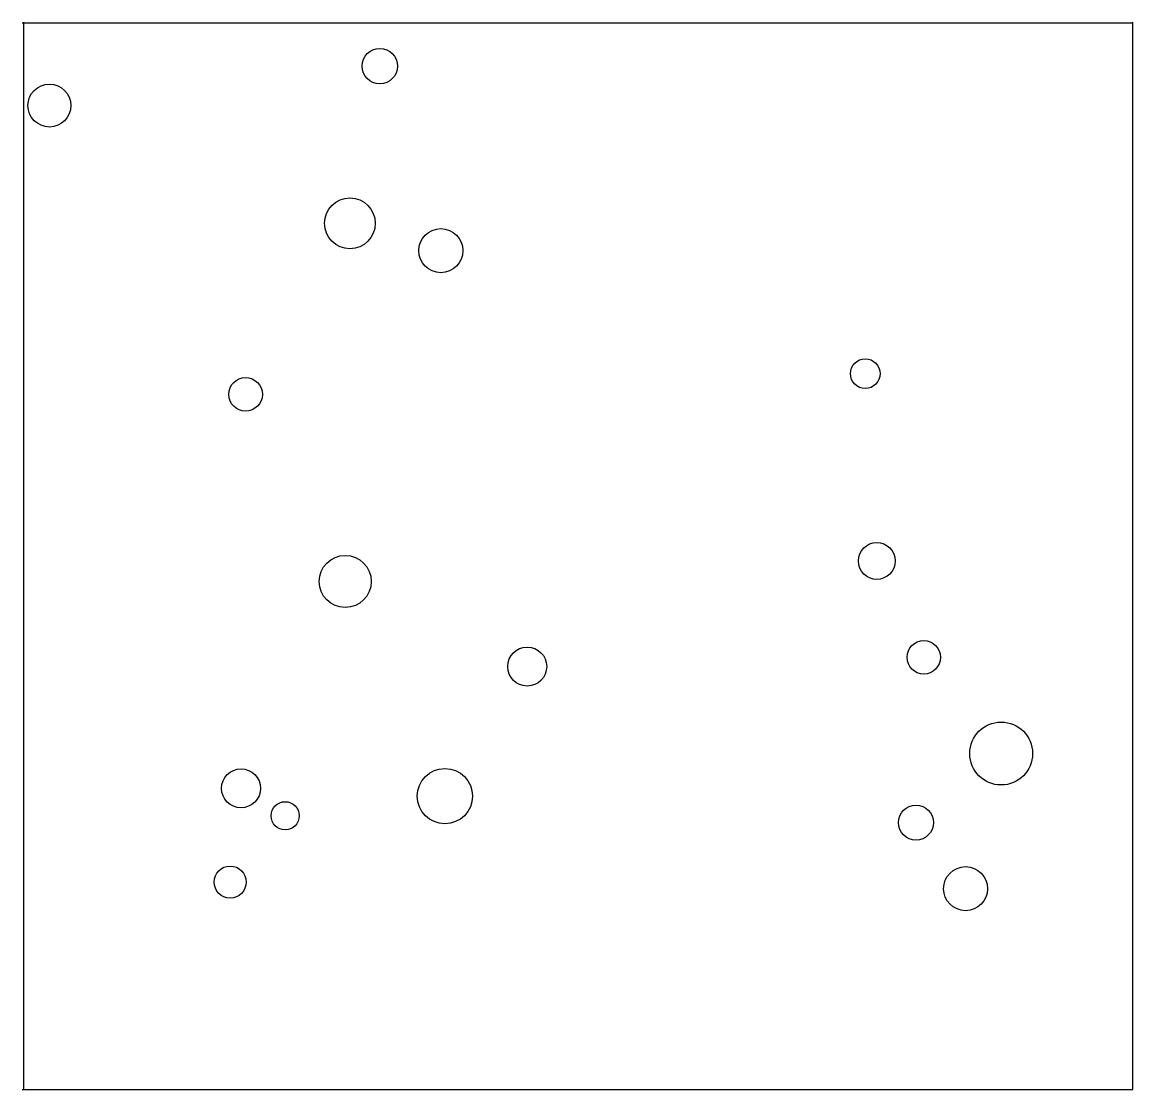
# Model space of a CAD drawing. Extents: x 8.03 to 9.06, y -2.41 to -1.42.
import ezdxf

# ---------------------------------------------------------------- set-up
doc = ezdxf.new("R2010")
doc.units = 0
doc.layers.add('LAYER1', color=7, linetype='CONTINUOUS')
doc.layers.add('LAYER12', color=5, linetype='CONTINUOUS')

msp = doc.modelspace()

# ---------------------------------------------------------------- linework, layer by layer
at = {"layer": 'LAYER1', "color": 7, "linetype": 'CONTINUOUS'}
for centre, radius in [((8.3617, -1.4647), 0.0163), ((8.057, -1.501), 0.0198), ((8.3341, -1.6096), 0.0234), ((8.418, -1.6348), 0.0203), ((8.8094, -1.7482), 0.0137), ((8.2379, -1.7673), 0.0155), ((8.82, -1.9209), 0.017), ((8.3298, -1.9398), 0.024), ((8.8633, -2.0097), 0.0154), ((8.4976, -2.0182), 0.018), ((8.9347, -2.0984), 0.029), ((8.2337, -2.1305), 0.018), ((8.4217, -2.1377), 0.0255), ((8.2744, -2.1558), 0.013), ((8.8561, -2.1621), 0.0161), ((8.2237, -2.2169), 0.0148), ((8.9019, -2.223), 0.0203)]:
    msp.add_circle(centre, radius, dxfattribs=at)
at = {"layer": 'LAYER12', "color": 5, "linetype": 'CONTINUOUS'}
for points in [[(8.0319, -1.4248), (8.034, -1.4248)], [(8.033, -1.4242), (8.033, -1.4248)], [(8.033, -1.4248), (8.033, -2.4082)], [(8.034, -1.4248), (9.0561, -1.4248)], [(9.0561, -2.4082), (9.0561, -1.4242)], [(9.0561, -1.4248), (9.0561, -1.4248)], [(8.033, -2.4084), (8.0319, -2.4084)], [(8.033, -2.4082), (8.033, -2.4084)], [(8.034, -2.4084), (8.033, -2.4084)], [(9.0561, -2.4084), (8.034, -2.4084)]]:
    msp.add_lwpolyline(points, dxfattribs=at)

doc.saveas('drawing.dxf')
